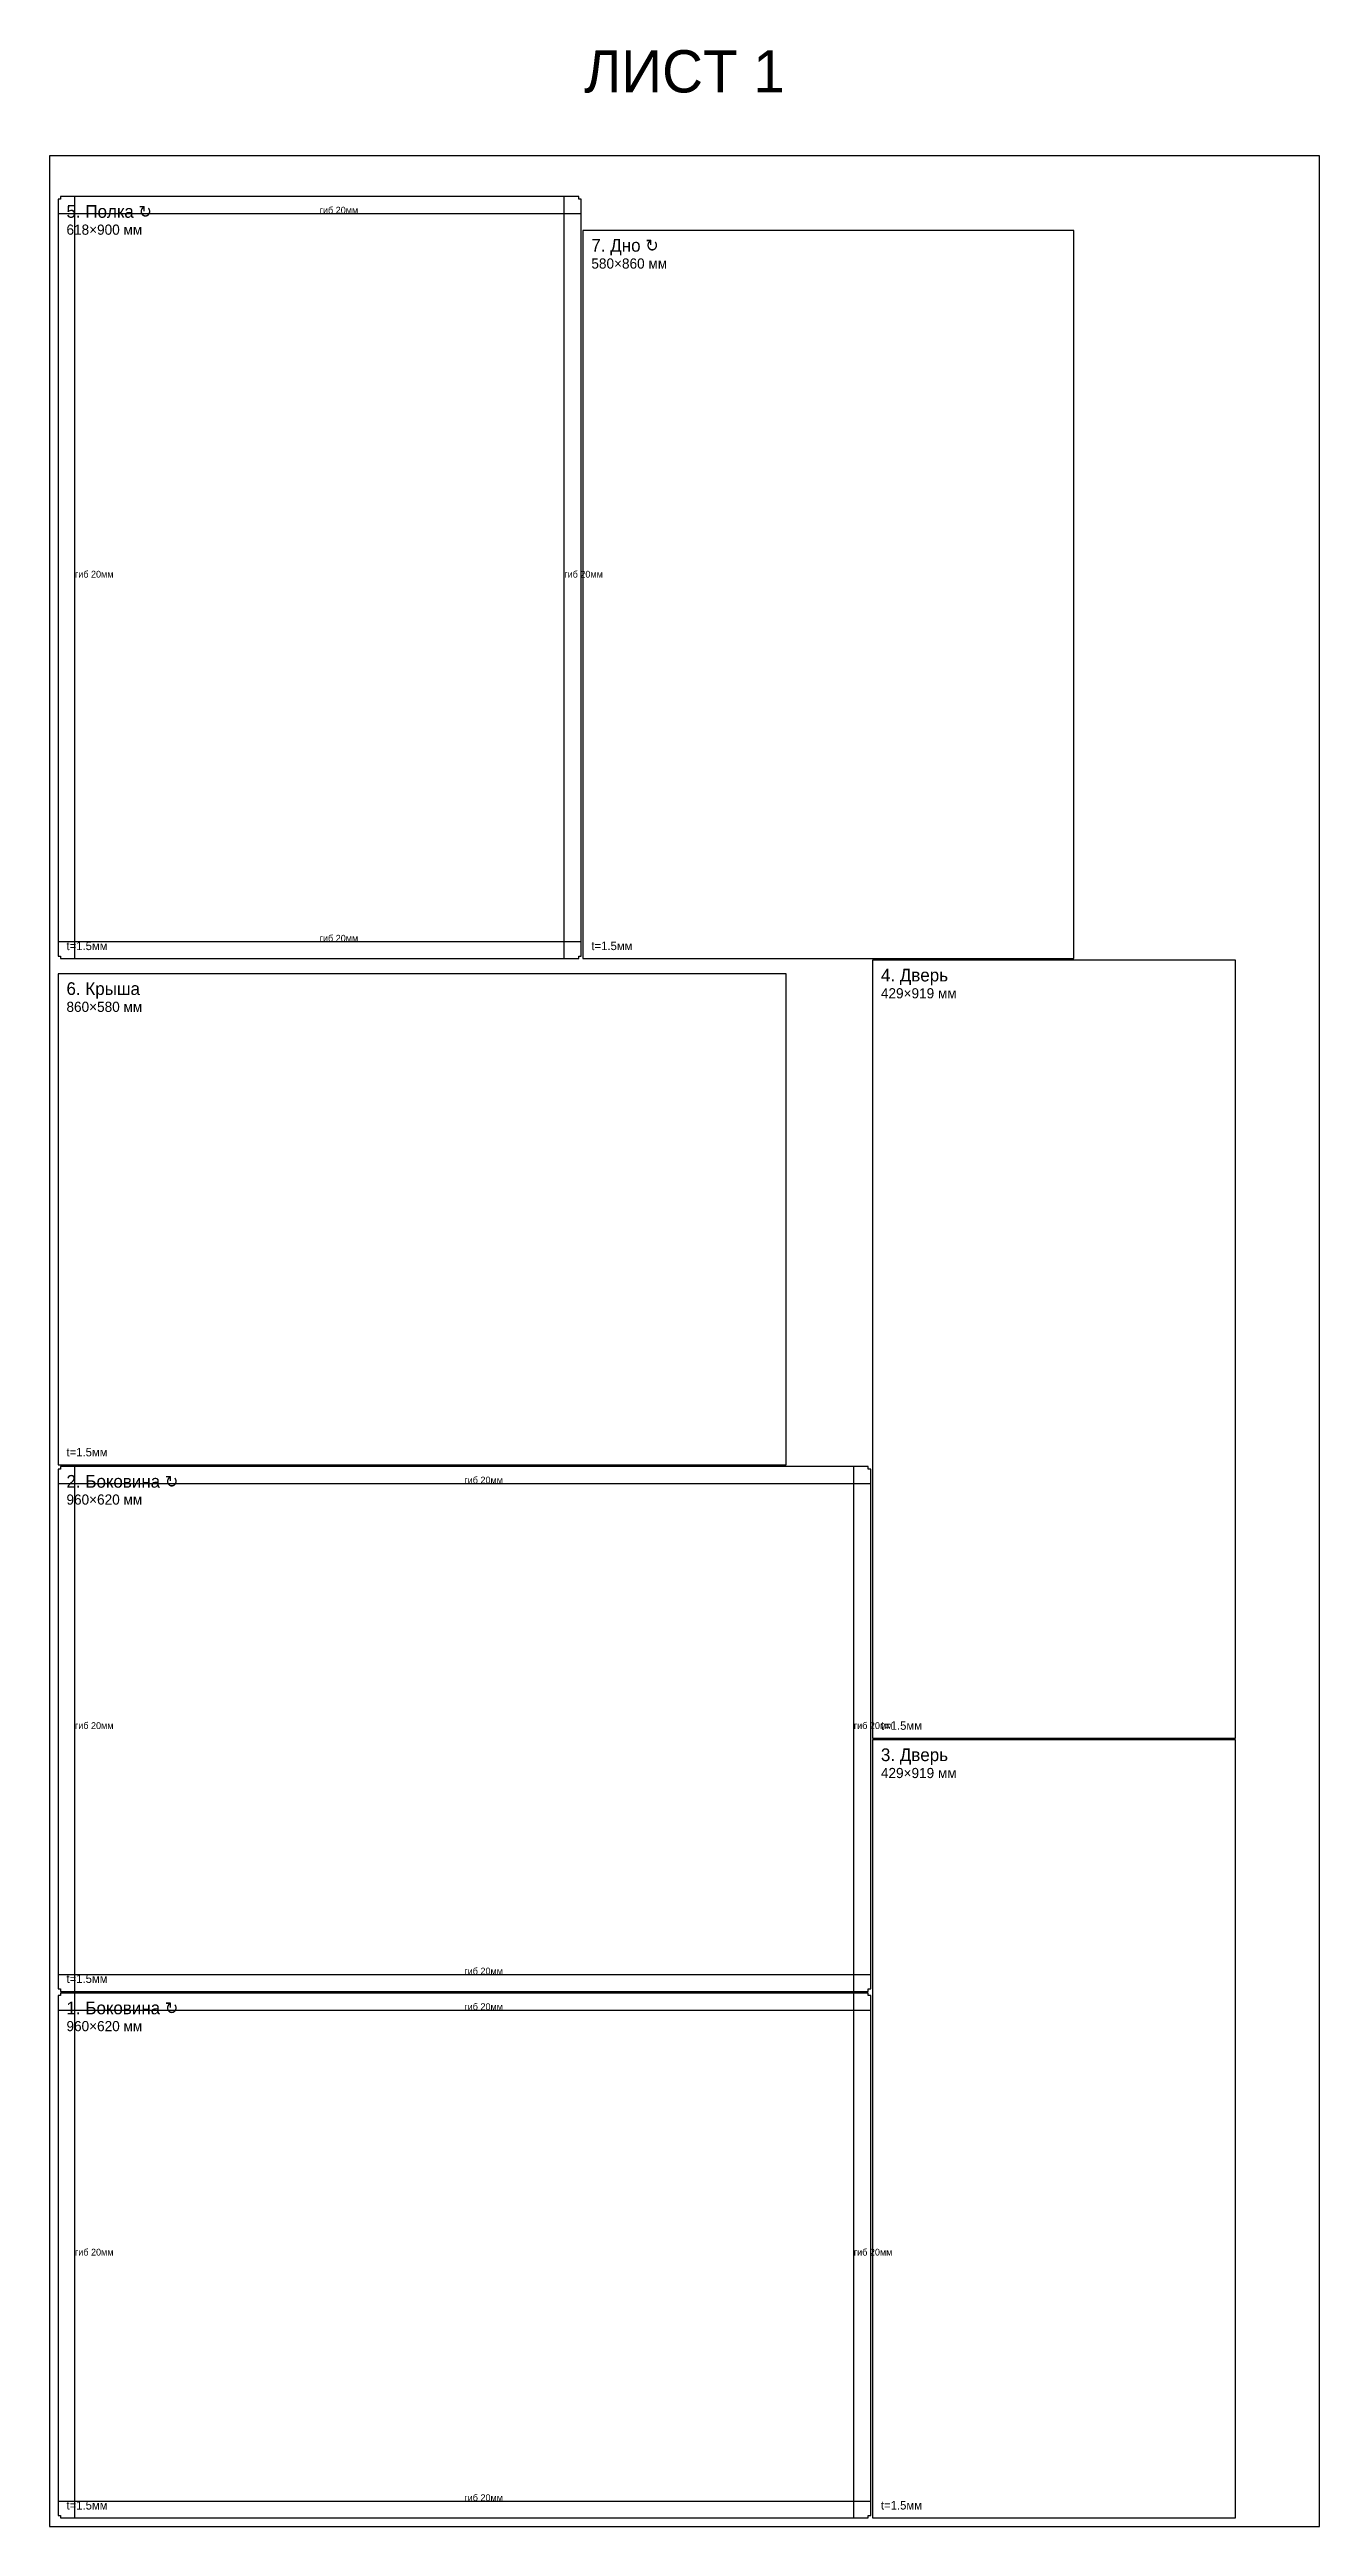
# Model space of a CAD drawing. Header units: metres. Extents: x 0 to 1500, y 0 to 2926.
import ezdxf
from ezdxf.enums import TextEntityAlignment as Align

# ---------------------------------------------------------------- set-up
doc = ezdxf.new("R2010")
doc.units = ezdxf.units.M
doc.linetypes.add('DASHED', pattern=[1.524, 1.27, -0.254])
for name, color, linetype in [('BEND', 4, 'Continuous'), ('SHEET', 1, 'Continuous'), ('TEXT', 7, 'Continuous'), ('Системный слой', 7, 'CONTINUOUS')]:
    doc.layers.add(name, color=color, linetype=linetype)

msp = doc.modelspace()

# ---------------------------------------------------------------- linework, layer by layer
at = {"layer": 'BEND', "color": 4, "linetype": 'DASHED'}
for p, q in [((30, 1852), (30, 2752)), ((608, 1852), (608, 2752)), ((10, 2732), (628, 2732)), ((10, 1872), (628, 1872)), ((10, 1232), (970, 1232)), ((30, 632), (30, 1252)), ((950, 632), (950, 1252)), ((10, 652), (970, 652)), ((30, 10), (30, 630)), ((950, 10), (950, 630)), ((10, 610), (970, 610)), ((10, 30), (970, 30))]:
    msp.add_line(p, q, dxfattribs=at)
at = {"layer": 'SHEET', "color": 1}
msp.add_lwpolyline([(0, 0), (1500, 0), (1500, 2800), (0, 2800), (0, 0)], dxfattribs=at)
at = {"layer": 'Системный слой', "color": 7}
for points in [[(10, 1855), (13, 1855), (13, 1852), (625, 1852), (625, 1855), (628, 1855), (628, 2749), (625, 2749), (625, 2752), (13, 2752), (13, 2749), (10, 2749), (10, 1855)], [(630, 1852), (1210, 1852), (1210, 2712), (630, 2712), (630, 1852)], [(972, 931), (1401, 931), (1401, 1850), (972, 1850), (972, 931)], [(10, 1254), (870, 1254), (870, 1834), (10, 1834), (10, 1254)], [(10, 635), (13, 635), (13, 632), (967, 632), (967, 635), (970, 635), (970, 1249), (967, 1249), (967, 1252), (13, 1252), (13, 1249), (10, 1249), (10, 635)], [(972, 10), (1401, 10), (1401, 929), (972, 929), (972, 10)], [(10, 13), (13, 13), (13, 10), (967, 10), (967, 13), (970, 13), (970, 627), (967, 627), (967, 630), (13, 630), (13, 627), (10, 627), (10, 13)]]:
    msp.add_lwpolyline(points, dxfattribs=at)

# ---------------------------------------------------------------- texts
at = {"layer": 'BEND', "color": 4}
for p in [(319, 2732), (30, 2302), (608, 2302), (319, 1872), (490, 1232), (30, 942), (950, 942), (490, 652), (490, 610), (30, 320), (950, 320), (490, 30)]:
    msp.add_text('гиб 20мм', height=8, dxfattribs=at).set_placement(p)
at = {"layer": 'TEXT', "color": 7}
msp.add_text('ЛИСТ 1', height=50, dxfattribs=at).set_placement((750, 2900), align=Align.MIDDLE_CENTER)
for s, p in [('5. Полка ↻', (20, 2727)), ('7. Дно ↻', (640, 2687)), ('6. Крыша', (20, 1809)), ('4. Дверь', (982, 1825)), ('2. Боковина ↻', (20, 1227)), ('3. Дверь', (982, 904)), ('1. Боковина ↻', (20, 605))]:
    msp.add_text(s, height=15, dxfattribs=at).set_placement(p)
at = {"layer": 'TEXT', "color": 3}
for s, p in [('618×900 мм', (20, 2707)), ('580×860 мм', (640, 2667)), ('429×919 мм', (982, 1805)), ('860×580 мм', (20, 1789)), ('960×620 мм', (20, 1207)), ('429×919 мм', (982, 884)), ('960×620 мм', (20, 585))]:
    msp.add_text(s, height=12, dxfattribs=at).set_placement(p)
at = {"layer": 'TEXT', "color": 8}
for p in [(20, 1862), (640, 1862), (20, 1264), (982, 941), (20, 642), (20, 20), (982, 20)]:
    msp.add_text('t=1.5мм', height=10, dxfattribs=at).set_placement(p)

doc.saveas('drawing.dxf')
